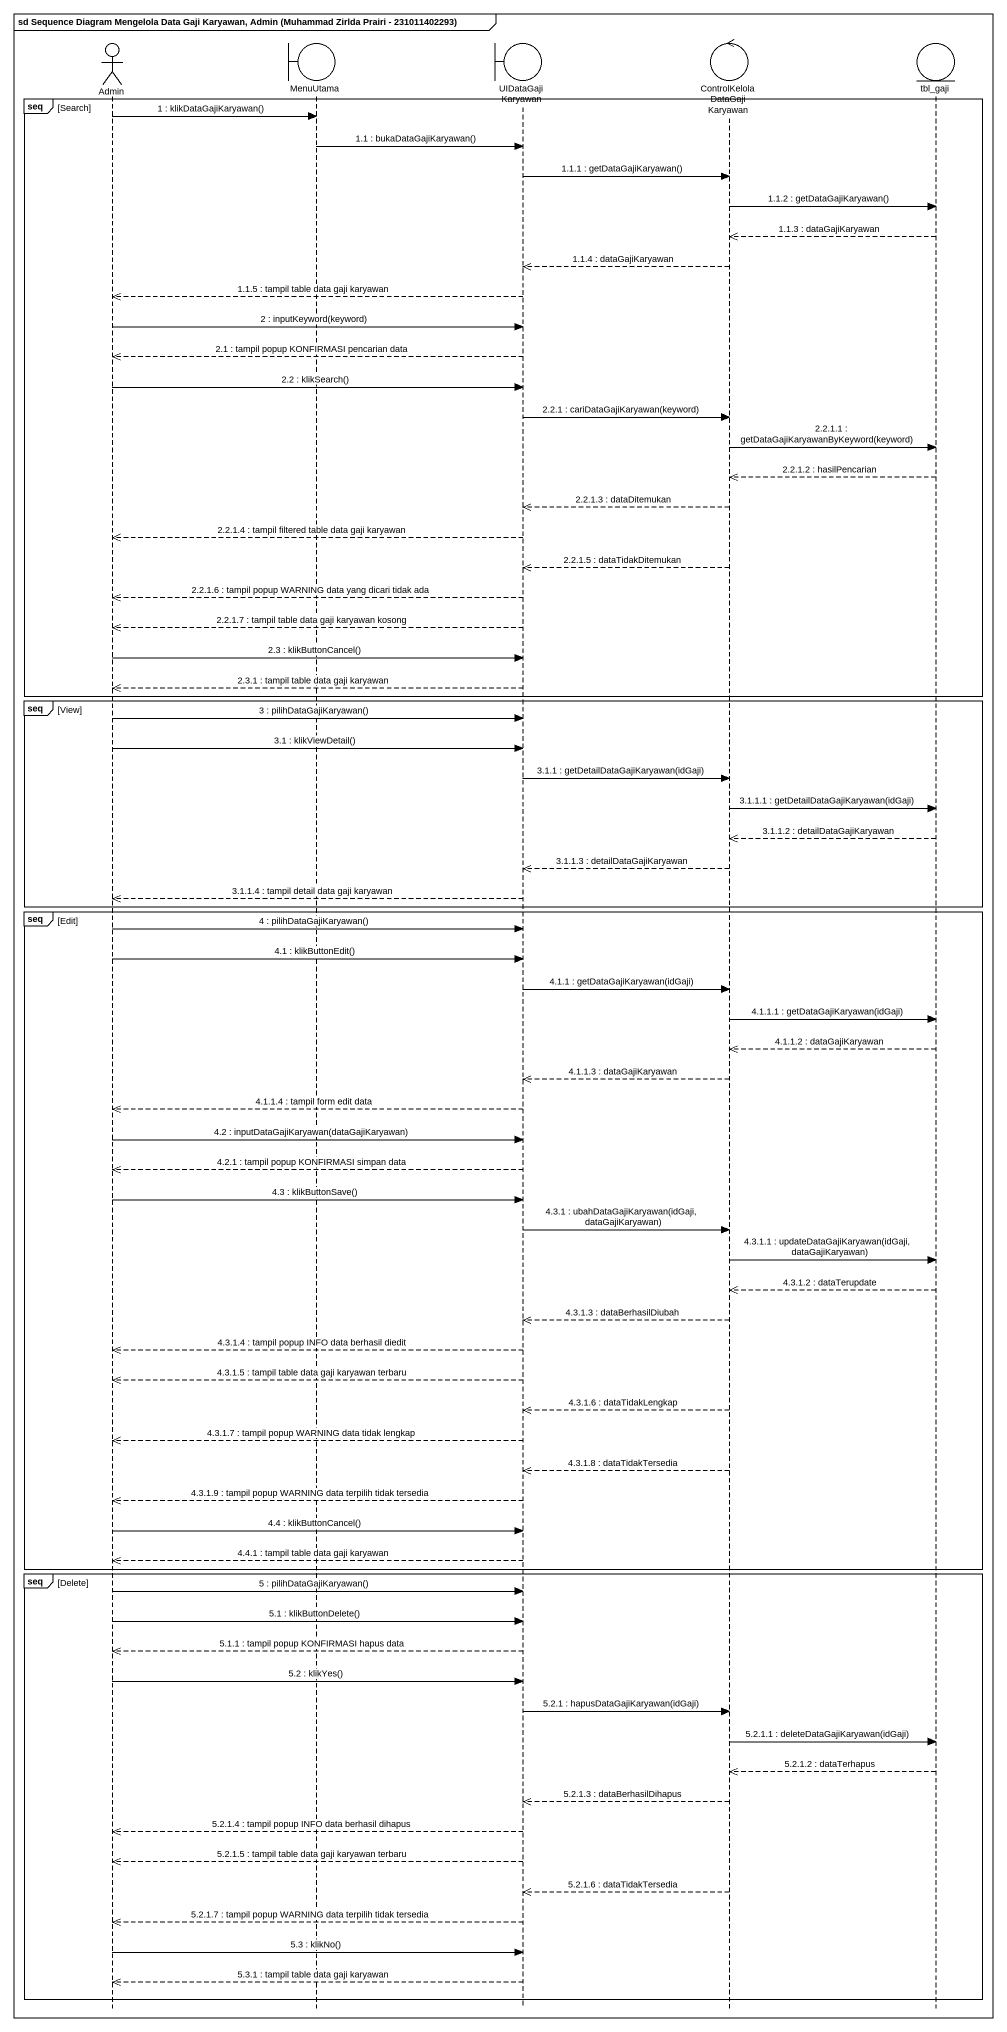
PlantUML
@startuml
mainframe sd Sequence Diagram Mengelola Data Gaji Karyawan, Admin (Muhammad Zirlda Prairi - 231011402293)
hide footbox
actor Admin
boundary MenuUtama
boundary UIDataGajiKaryawan
control "ControlKelolaDataGajiKaryawan" as ControlKelolaDataGajiKaryawa
entity tbl_gaji

group seq [Search]
  Admin -> MenuUtama : 1 : klikDataGajiKaryawan()
  MenuUtama -> UIDataGajiKaryawan : 1.1 : bukaDataGajiKaryawan()
  UIDataGajiKaryawan -> ControlKelolaDataGajiKaryawa : 1.1.1 : getDataGajiKaryawan()
  ControlKelolaDataGajiKaryawa -> tbl_gaji : 1.1.2 : getDataGajiKaryawan()
  tbl_gaji -->> ControlKelolaDataGajiKaryawa : 1.1.3 : dataGajiKaryawan
  ControlKelolaDataGajiKaryawa -->> UIDataGajiKaryawan : 1.1.4 : dataGajiKaryawan
  UIDataGajiKaryawan -->> Admin : 1.1.5 : tampil table data gaji karyawan
  Admin -> UIDataGajiKaryawan : 2 : inputKeyword(keyword)
  UIDataGajiKaryawan -->> Admin : 2.1 : tampil popup KONFIRMASI pencarian data
  Admin -> UIDataGajiKaryawan : 2.2 : klikSearch()
  UIDataGajiKaryawan -> ControlKelolaDataGajiKaryawa : 2.2.1 : cariDataGajiKaryawan(keyword)
  ControlKelolaDataGajiKaryawa -> tbl_gaji : 2.2.1.1 : getDataGajiKaryawanByKeyword(keyword)
  tbl_gaji -->> ControlKelolaDataGajiKaryawa : 2.2.1.2 : hasilPencarian
  ControlKelolaDataGajiKaryawa -->> UIDataGajiKaryawan : 2.2.1.3 : dataDitemukan
  UIDataGajiKaryawan -->> Admin : 2.2.1.4 : tampil filtered table data gaji karyawan
  ControlKelolaDataGajiKaryawa -->> UIDataGajiKaryawan : 2.2.1.5 : dataTidakDitemukan
  UIDataGajiKaryawan -->> Admin : 2.2.1.6 : tampil popup WARNING data yang dicari tidak ada
  UIDataGajiKaryawan -->> Admin : 2.2.1.7 : tampil table data gaji karyawan kosong
  Admin -> UIDataGajiKaryawan : 2.3 : klikButtonCancel()
  UIDataGajiKaryawan -->> Admin : 2.3.1 : tampil table data gaji karyawan
end
group seq [View]
  Admin -> UIDataGajiKaryawan : 3 : pilihDataGajiKaryawan()
  Admin -> UIDataGajiKaryawan : 3.1 : klikViewDetail()
  UIDataGajiKaryawan -> ControlKelolaDataGajiKaryawa : 3.1.1 : getDetailDataGajiKaryawan(idGaji)
  ControlKelolaDataGajiKaryawa -> tbl_gaji : 3.1.1.1 : getDetailDataGajiKaryawan(idGaji)
  tbl_gaji -->> ControlKelolaDataGajiKaryawa : 3.1.1.2 : detailDataGajiKaryawan
  ControlKelolaDataGajiKaryawa -->> UIDataGajiKaryawan : 3.1.1.3 : detailDataGajiKaryawan
  UIDataGajiKaryawan -->> Admin : 3.1.1.4 : tampil detail data gaji karyawan
end
group seq [Edit]
  Admin -> UIDataGajiKaryawan : 4 : pilihDataGajiKaryawan()
  Admin -> UIDataGajiKaryawan : 4.1 : klikButtonEdit()
  UIDataGajiKaryawan -> ControlKelolaDataGajiKaryawa : 4.1.1 : getDataGajiKaryawan(idGaji)
  ControlKelolaDataGajiKaryawa -> tbl_gaji : 4.1.1.1 : getDataGajiKaryawan(idGaji)
  tbl_gaji -->> ControlKelolaDataGajiKaryawa : 4.1.1.2 : dataGajiKaryawan
  ControlKelolaDataGajiKaryawa -->> UIDataGajiKaryawan : 4.1.1.3 : dataGajiKaryawan
  UIDataGajiKaryawan -->> Admin : 4.1.1.4 : tampil form edit data
  Admin -> UIDataGajiKaryawan : 4.2 : inputDataGajiKaryawan(dataGajiKaryawan)
  UIDataGajiKaryawan -->> Admin : 4.2.1 : tampil popup KONFIRMASI simpan data
  Admin -> UIDataGajiKaryawan : 4.3 : klikButtonSave()
  UIDataGajiKaryawan -> ControlKelolaDataGajiKaryawa : 4.3.1 : ubahDataGajiKaryawan(idGaji, dataGajiKaryawan)
  ControlKelolaDataGajiKaryawa -> tbl_gaji : 4.3.1.1 : updateDataGajiKaryawan(idGaji, dataGajiKaryawan)
  tbl_gaji -->> ControlKelolaDataGajiKaryawa : 4.3.1.2 : dataTerupdate
  ControlKelolaDataGajiKaryawa -->> UIDataGajiKaryawan : 4.3.1.3 : dataBerhasilDiubah
  UIDataGajiKaryawan -->> Admin : 4.3.1.4 : tampil popup INFO data berhasil diedit
  UIDataGajiKaryawan -->> Admin : 4.3.1.5 : tampil table data gaji karyawan terbaru
  ControlKelolaDataGajiKaryawa -->> UIDataGajiKaryawan : 4.3.1.6 : dataTidakLengkap
  UIDataGajiKaryawan -->> Admin : 4.3.1.7 : tampil popup WARNING data tidak lengkap
  ControlKelolaDataGajiKaryawa -->> UIDataGajiKaryawan : 4.3.1.8 : dataTidakTersedia
  UIDataGajiKaryawan -->> Admin : 4.3.1.9 : tampil popup WARNING data terpilih tidak tersedia
  Admin -> UIDataGajiKaryawan : 4.4 : klikButtonCancel()
  UIDataGajiKaryawan -->> Admin : 4.4.1 : tampil table data gaji karyawan
end
group seq [Delete]
  Admin -> UIDataGajiKaryawan : 5 : pilihDataGajiKaryawan()
  Admin -> UIDataGajiKaryawan : 5.1 : klikButtonDelete()
  UIDataGajiKaryawan -->> Admin : 5.1.1 : tampil popup KONFIRMASI hapus data
  Admin -> UIDataGajiKaryawan : 5.2 : klikYes()
  UIDataGajiKaryawan -> ControlKelolaDataGajiKaryawa : 5.2.1 : hapusDataGajiKaryawan(idGaji)
  ControlKelolaDataGajiKaryawa -> tbl_gaji : 5.2.1.1 : deleteDataGajiKaryawan(idGaji)
  tbl_gaji -->> ControlKelolaDataGajiKaryawa : 5.2.1.2 : dataTerhapus
  ControlKelolaDataGajiKaryawa -->> UIDataGajiKaryawan : 5.2.1.3 : dataBerhasilDihapus
  UIDataGajiKaryawan -->> Admin : 5.2.1.4 : tampil popup INFO data berhasil dihapus
  UIDataGajiKaryawan -->> Admin : 5.2.1.5 : tampil table data gaji karyawan terbaru
  ControlKelolaDataGajiKaryawa -->> UIDataGajiKaryawan : 5.2.1.6 : dataTidakTersedia
  UIDataGajiKaryawan -->> Admin : 5.2.1.7 : tampil popup WARNING data terpilih tidak tersedia
  Admin -> UIDataGajiKaryawan : 5.3 : klikNo()
  UIDataGajiKaryawan -->> Admin : 5.3.1 : tampil table data gaji karyawan
end
@enduml
